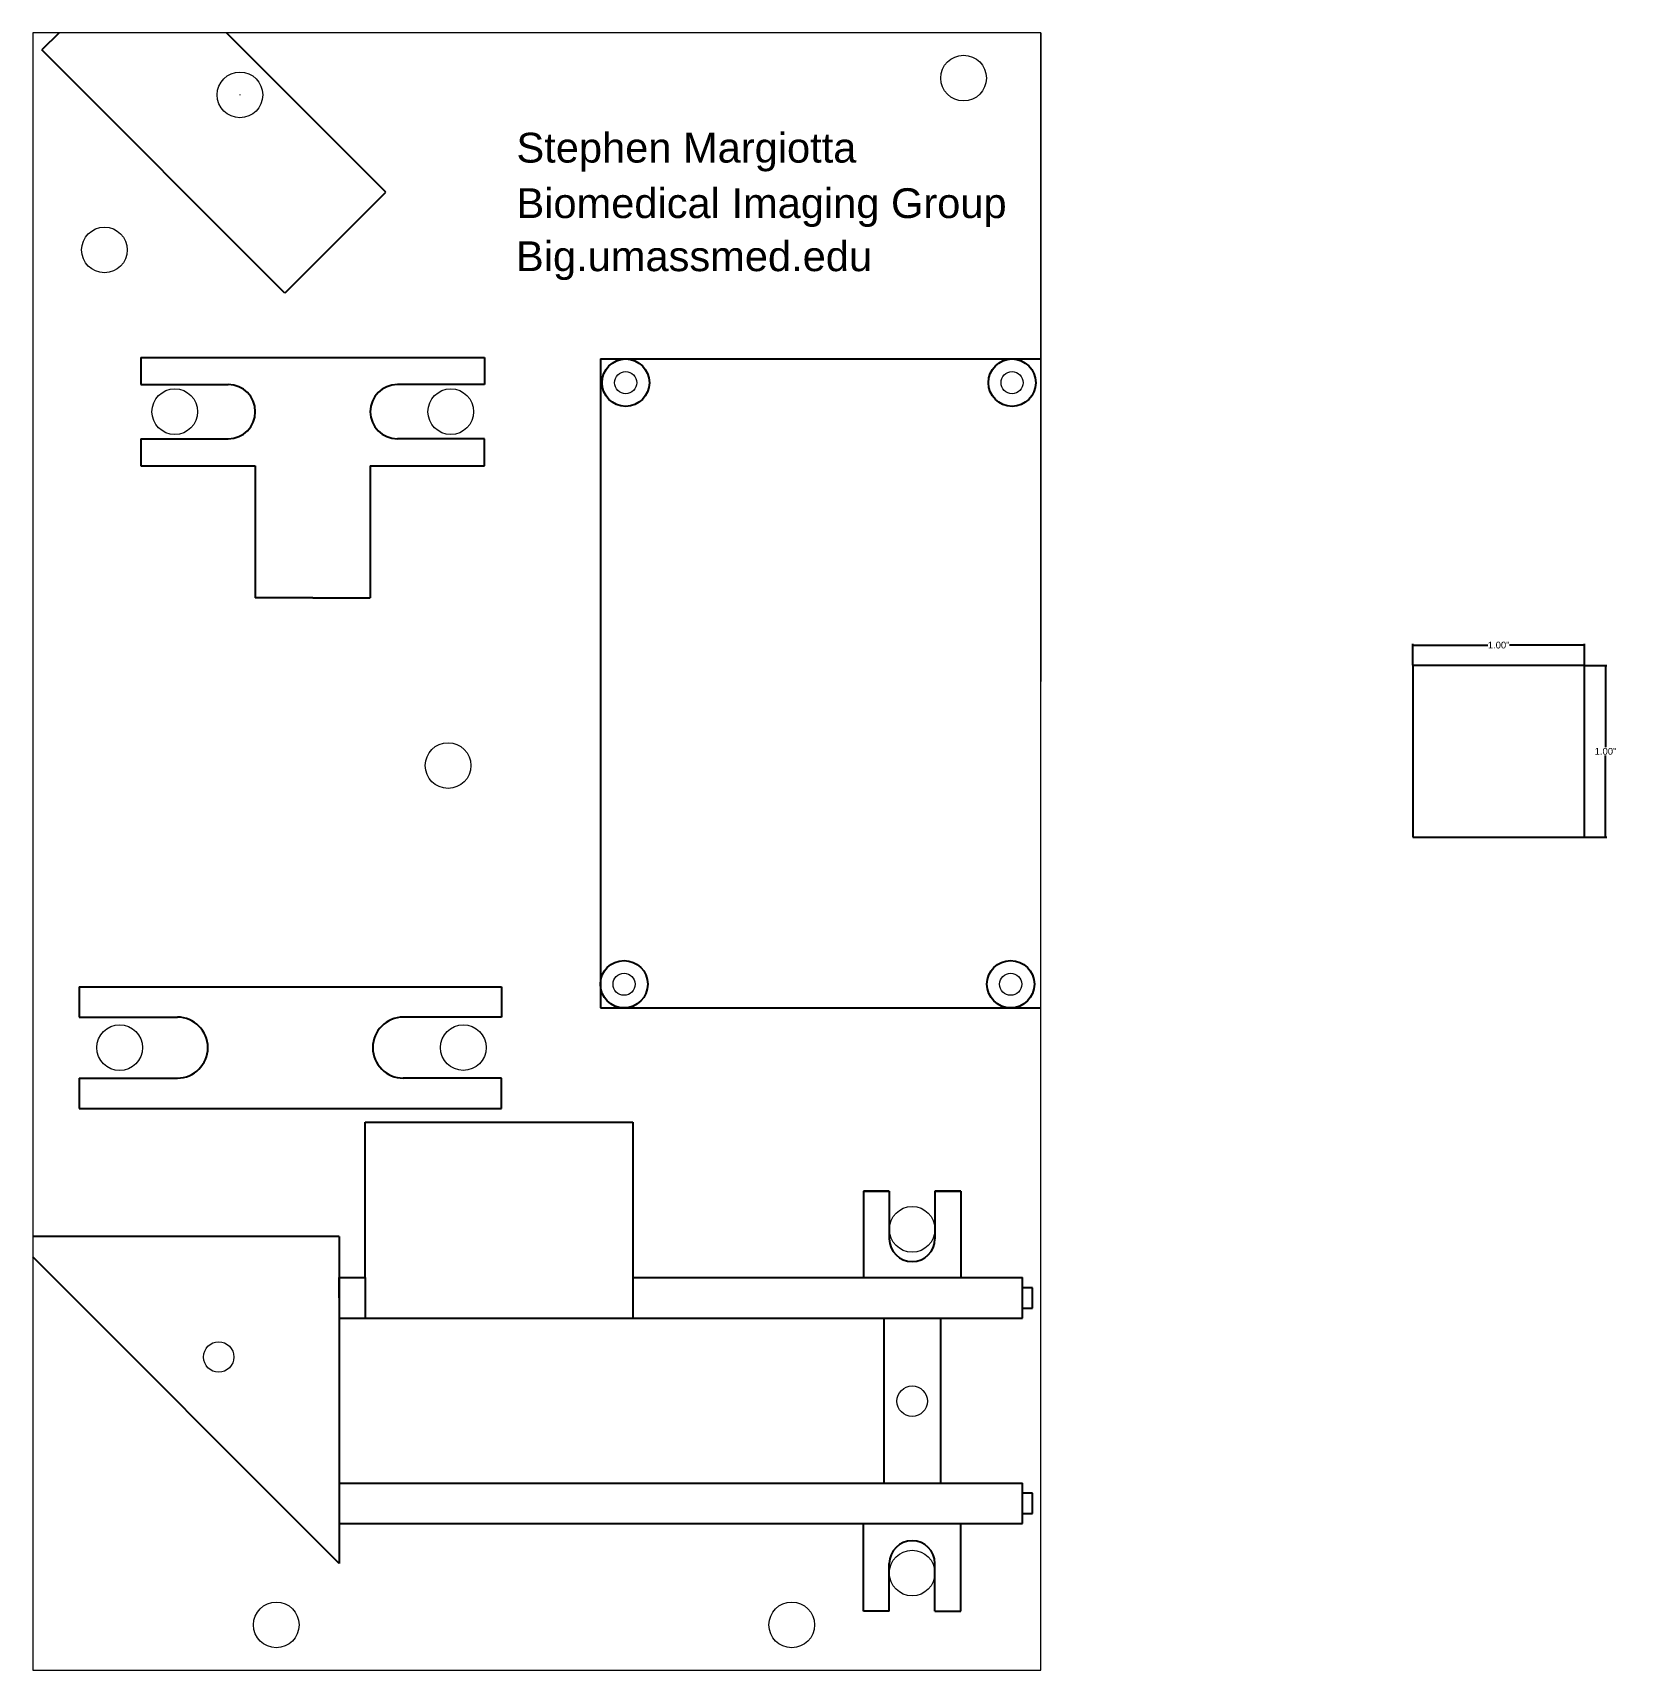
# Model space of a CAD drawing. Header units: millimetres. Extents: x -16 to 219, y -186 to 56.
import ezdxf

# ---------------------------------------------------------------- set-up
doc = ezdxf.new("R2010")
doc.units = ezdxf.units.MM
doc.header["$MEASUREMENT"] = 0
doc.layers.add('Cuts', color=170, linetype='Continuous', lineweight=0)
doc.layers.add('Dimensions', color=240, linetype='Continuous')
doc.layers.add('Reference Square', color=40, linetype='Continuous')
doc.layers.add('Engraving', color=7, linetype='Continuous', true_color=0x000000)
doc.styles.get("Standard").update_dxf_attribs({"font": 'arial.ttf', "height": 1})
doc.dimstyles.get("Standard").update_dxf_attribs({"dimtxt": 0.18, "dimasz": 0.18, "dimexe": 0.18, "dimexo": 0.0625, "dimgap": 0.09, "dimtad": 0, "dimtih": 1, "dimtoh": 1, "dimdec": 4, "dimzin": 0, "dimdsep": 46, "dimtxsty": 'Standard', "dimcen": 0.09, "dimadec": 0, "dimazin": 0, "dimtfac": 1, "dimtdec": 4, "dimtofl": 0, "dimtmove": 0, "dimatfit": 3, "dimfxl": 1, "dimtolj": 1, "dimtzin": 0, "dimarcsym": 0})

# ---------------------------------------------------------------- blocks, each defined once
blk = doc.blocks.new('*D2')
at = {"layer": 'Defpoints', "color": 0, "transparency": 16777216}
for p in [(188, -34.5), (188, -37.5), (213.4, -37.5)]:
    blk.add_point(p, dxfattribs=at)
at = {"layer": 'Dimensions', "color": 0, "lineweight": -2, "transparency": 16777216}
for p, q in [((188, -37.44), (188, -34.32)), ((188.18, -34.5), (199.11, -34.5)), ((213.22, -34.5), (202.29, -34.5)), ((213.4, -37.44), (213.4, -34.32))]:
    blk.add_line(p, q, dxfattribs=at)
at = {"layer": 'Dimensions', "color": 0, "transparency": 16777216}
for points in [[(188.18, -34.47), (188.18, -34.53), (188, -34.5)], [(213.22, -34.47), (213.22, -34.53), (213.4, -34.5)]]:
    blk.add_solid(points, dxfattribs=at)
at = {"layer": 'Dimensions', "color": 0, "transparency": 16777216, "insert": (200.7, -34.5), "char_height": 1, "attachment_point": 5}
blk.add_mtext('\\A1;1.00"', dxfattribs=at)
blk = doc.blocks.new('*D3')
at = {"layer": 'Defpoints', "color": 0, "transparency": 16777216}
for p in [(213.4, -37.5), (216.5, -37.5), (213.4, -62.9)]:
    blk.add_point(p, dxfattribs=at)
at = {"layer": 'Dimensions', "color": 0, "lineweight": -2, "transparency": 16777216}
for p, q in [((213.46, -37.5), (216.68, -37.5)), ((216.5, -37.68), (216.5, -49.6)), ((216.5, -62.72), (216.5, -50.8)), ((213.46, -62.9), (216.68, -62.9))]:
    blk.add_line(p, q, dxfattribs=at)
at = {"layer": 'Dimensions', "color": 0, "transparency": 16777216}
for points in [[(216.47, -37.68), (216.53, -37.68), (216.5, -37.5)], [(216.47, -62.72), (216.53, -62.72), (216.5, -62.9)]]:
    blk.add_solid(points, dxfattribs=at)
at = {"layer": 'Dimensions', "color": 0, "transparency": 16777216, "insert": (216.5, -50.2), "char_height": 1, "width": 4.942, "attachment_point": 5}
blk.add_mtext('\\A1;1.00"', dxfattribs=at)

msp = doc.modelspace()

# ---------------------------------------------------------------- linework, layer by layer
at = {"layer": 'Cuts'}
for p, q in [((-16, 56), (-16, -186)), ((133, 56), (-16, 56)), ((133, -186), (133, 56)), ((133, 56), (133, -39.9)), ((14.63, 46.811), (14.70071, 46.88171)), ((-16, -186), (133, -186))]:
    msp.add_line(p, q, dxfattribs=at)
for centre in [(121.6, 49.3), (-5.4, 23.9), (45.4, -52.3), (20, -179.3), (96.2, -179.3)]:
    msp.add_circle(centre, 3.375, dxfattribs=at)
at = {"layer": 'Cuts', "color": 5}
for centre, radius in [((14.63, 46.811), 3.375), ((71.652, 4.287), 1.63195), ((128.773, 4.287), 1.63195), ((5, 0), 3.375), ((45.8, 0), 3.375), ((71.412, -84.613), 1.63195), ((128.562, -84.613), 1.63195), ((-3.15, -93.99), 3.375), ((47.65, -93.984), 3.375), ((114, -120.836), 3.375), ((11.487, -139.706), 2.2479), ((114.007, -146.236), 2.2479), ((114, -171.636), 3.375)]:
    msp.add_circle(centre, radius, dxfattribs=at)
at = {"layer": 'Engraving'}
for p, q in [((-12.10202, 56), (-14.64422, 53.4578)), ((36.19676, 32.45673), (12.65349, 56)), ((21.2768, 17.53678), (-14.64422, 53.4578)), ((32.59051, 28.85049), (36.19676, 32.45673)), ((32.59051, 28.85049), (21.2768, 17.53678)), ((0, 8), (0, 4)), ((0, 8), (50.8, 8)), ((50.8, 8), (50.8, 4)), ((67.912, 7.787), (67.912, -88.113)), ((67.912, 7.787), (133, 7.787)), ((0, 4), (12.9, 4)), ((50.8, 4), (37.9, 4)), ((0, -4), (12.9, -4)), ((0, -4), (0, -8)), ((50.8, -4), (37.9, -4)), ((50.8, -8), (50.8, -4)), ((0, -8), (16.9, -8)), ((16.9, -8), (16.9, -27.5)), ((33.9, -8), (33.9, -27.5)), ((33.9, -8), (50.8, -8)), ((25.4, -27.5), (16.9, -27.5)), ((25.4, -27.5), (33.9, -27.5)), ((-9.125, -84.984), (-9.125, -89.484)), ((-9.125, -84.984), (53.275, -84.984)), ((53.275, -84.984), (53.275, -89.484)), ((-9.125, -89.484), (5.3875, -89.484)), ((53.275, -89.484), (38.7625, -89.484)), ((67.912, -88.113), (133, -88.113)), ((-9.125, -98.484), (-9.125, -102.984)), ((-9.125, -98.484), (5.3875, -98.484)), ((53.275, -98.484), (38.7625, -98.484)), ((53.275, -102.984), (53.275, -98.484)), ((53.275, -102.984), (53.275, -98.484)), ((-9.125, -102.984), (53.275, -102.984)), ((33.128, -127.978), (33.128, -104.978)), ((33.128, -104.978), (72.728, -104.978)), ((72.728, -104.978), (72.728, -133.978)), ((110.625, -115.202), (106.809, -115.202)), ((106.809, -115.202), (106.809, -127.978)), ((106.809, -115.202), (110.625, -115.202)), ((110.625, -115.202), (110.625, -122.236)), ((117.375, -115.202), (121.191, -115.202)), ((121.191, -115.202), (117.375, -115.202)), ((117.375, -115.202), (117.375, -122.236)), ((121.191, -115.202), (121.191, -127.978)), ((29.287, -121.906), (-16, -121.906)), ((29.287, -121.906), (29.287, -170.206)), ((29.287, -170.206), (-16, -124.919)), ((29.287, -130.978), (29.287, -127.978)), ((29.287, -127.978), (33.128, -127.978)), ((29.287, -127.978), (33.128, -127.978)), ((33.128, -127.978), (33.128, -133.978)), ((72.728, -127.978), (106.809, -127.978)), ((106.809, -127.978), (130.287, -127.978)), ((130.287, -133.978), (130.287, -127.978)), ((131.787, -129.478), (130.287, -129.478)), ((131.787, -129.478), (130.287, -129.478)), ((131.787, -132.478), (131.787, -129.478)), ((29.287, -130.978), (29.287, -133.978)), ((130.287, -132.478), (131.787, -132.478)), ((130.287, -132.478), (131.787, -132.478)), ((29.287, -133.978), (109.809, -133.978)), ((109.809, -133.978), (109.809, -158.33)), ((109.809, -133.978), (130.287, -133.978)), ((118.191, -133.978), (118.191, -158.33)), ((29.287, -158.33), (109.809, -158.33)), ((109.809, -158.33), (130.287, -158.33)), ((130.287, -164.33), (130.287, -158.33)), ((130.287, -161.33), (130.287, -159.83)), ((131.787, -159.83), (130.287, -159.83)), ((131.787, -162.83), (131.787, -159.83)), ((29.287, -164.33), (106.809, -164.33)), ((106.809, -177.27), (106.809, -164.33)), ((106.809, -164.33), (130.287, -164.33)), ((121.191, -177.27), (121.191, -164.33)), ((130.287, -162.83), (131.787, -162.83)), ((110.625, -177.27), (110.625, -170.236)), ((117.375, -177.27), (117.375, -170.236)), ((110.625, -177.27), (106.809, -177.27)), ((117.375, -177.27), (121.191, -177.27))]:
    msp.add_line(p, q, dxfattribs=at)
for centre in [(71.652, 4.287), (128.773, 4.287), (71.412, -84.613), (128.562, -84.613)]:
    msp.add_circle(centre, 3.5, dxfattribs=at)
for centre, radius, start, end in [((12.9, 0), 4, 270, 90), ((37.9, 0), 4, 90, 270), ((5.3875, -93.984), 4.5, 270, 90), ((38.7625, -93.984), 4.5, 90, 270), ((114, -122.236), 3.375, 180, 0), ((114, -170.236), 3.375, 0, 180)]:
    msp.add_arc(centre, radius, start, end, dxfattribs=at)
at = {"layer": 'Reference Square'}
for p, q in [((188, -37.5), (188, -62.9)), ((213.4, -37.5), (188, -37.5)), ((213.4, -62.9), (213.4, -37.5)), ((188, -62.9), (213.4, -62.9))]:
    msp.add_line(p, q, dxfattribs=at)

# ---------------------------------------------------------------- texts
at = {"layer": 'Engraving'}
for s, p in [('Stephen Margiotta', (55.5079, 36.81218)), ('Biomedical Imaging Group', (55.50669, 28.61489)), ('Big.umassmed.edu', (55.44013, 20.7685))]:
    msp.add_text(s, height=4.4021279, dxfattribs=at).set_placement(p)

# ---------------------------------------------------------------- dimensions: what is measured, and where the dimension line sits
at = {"layer": 'Dimensions'}
dim = msp.add_linear_dim(base=(188, -34.5), p1=(213.4, -37.5), p2=(188, -37.5), text='1.00"', dimstyle='Standard', dxfattribs=at)
dim.commit()
dim.dimension.update_dxf_attribs({"geometry": '*D2', "text_midpoint": (200.7, -34.5)})
dim = msp.add_linear_dim(base=(216.5, -37.5), p1=(213.4, -62.9), p2=(213.4, -37.5), angle=90, text='1.00"', dimstyle='Standard', dxfattribs=at)
dim.commit()
dim.dimension.update_dxf_attribs({"geometry": '*D3', "text_midpoint": (216.5, -50.2)})

doc.saveas('drawing.dxf')
